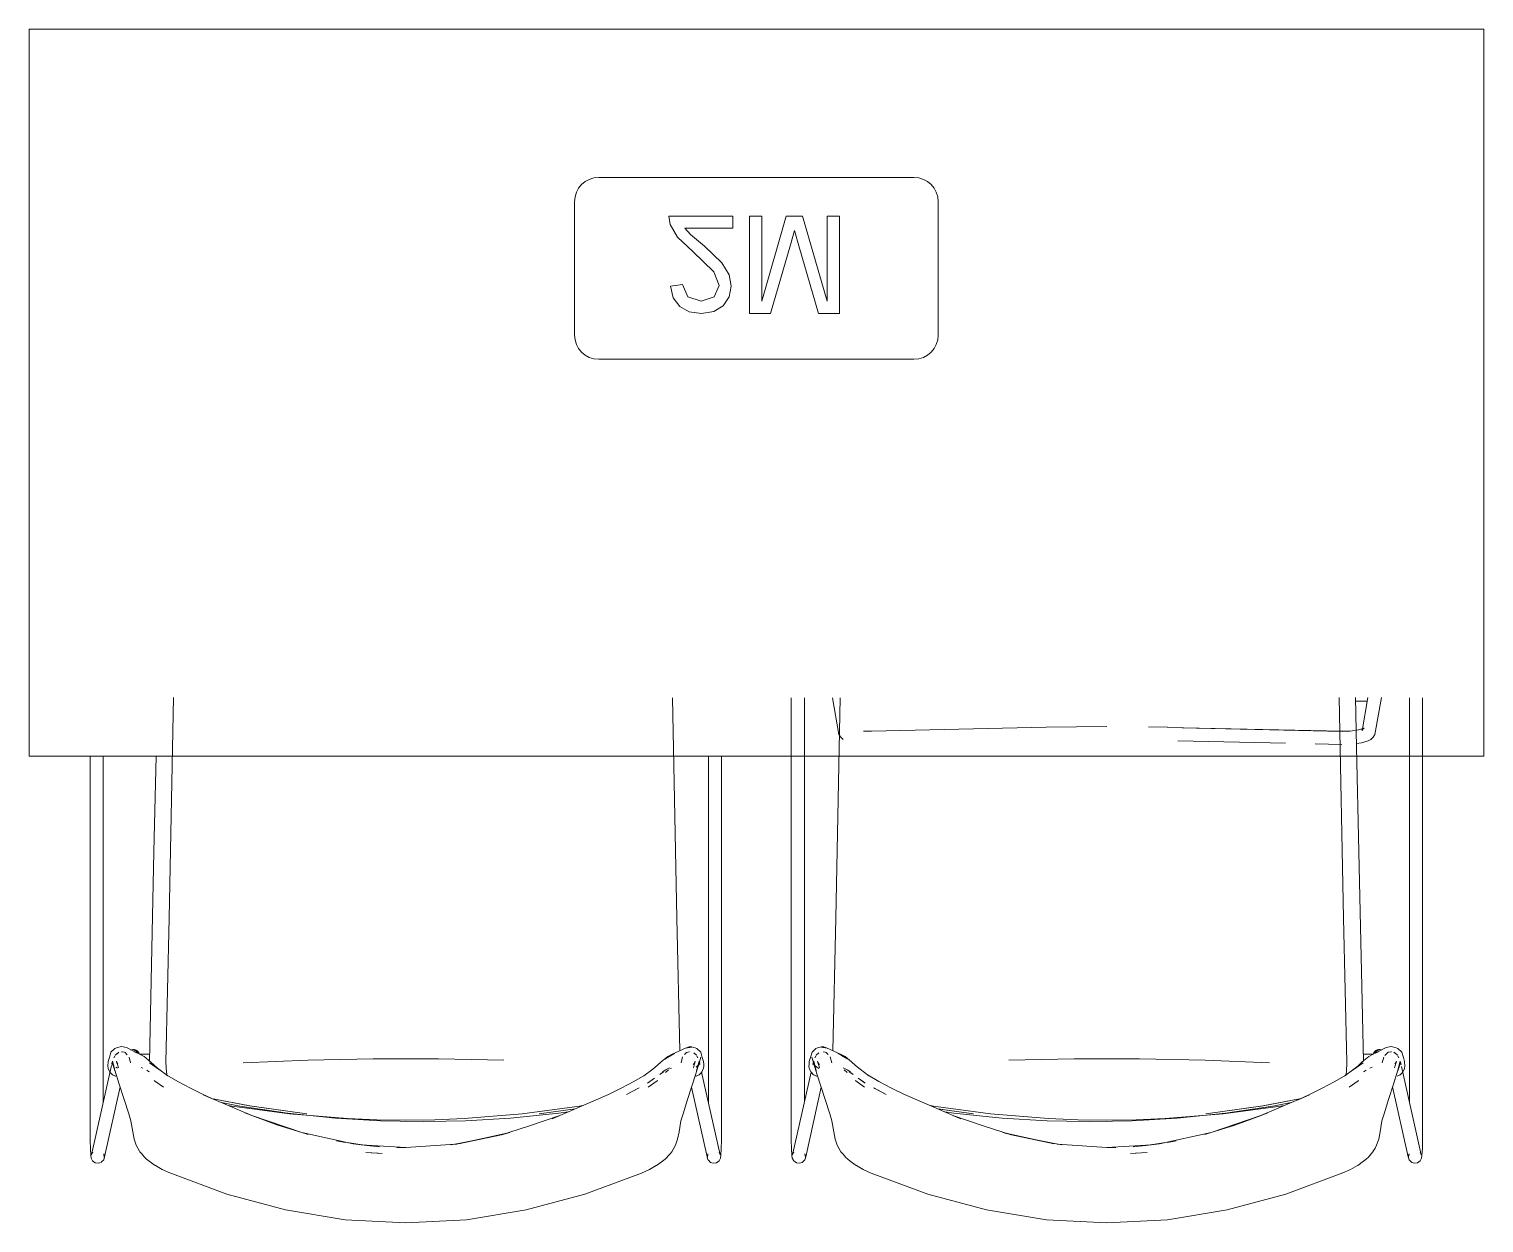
# Model space of a CAD drawing. Header units: millimetres. Extents: x 155927 to 326028, y -36033 to 97293.
# Drawn here: x 213202 to 214402, y 18546 to 19531 of the extents above; entities that cross this region are included whole.
import ezdxf

# ---------------------------------------------------------------- set-up
doc = ezdxf.new("R2010")
doc.units = ezdxf.units.MM
doc.header["$MEASUREMENT"] = 0
doc.layers.add('G-IMPT', color=8, linetype='CONTINUOUS', lineweight=9)
doc.layers.add('I-FURN', color=8, linetype='CONTINUOUS', lineweight=9)

msp = doc.modelspace()

# ---------------------------------------------------------------- linework, layer by layer
at = {"layer": 'G-IMPT'}
for p, q in [((213321.5, 18979.6), (213317.8, 18797.6)), ((213736.7, 18797.6), (213733.1, 18979.4)), ((213831, 18979.4), (213831, 18620.7)), ((213841.9, 18646.4), (213841.9, 18979.4)), ((213865, 18979.4), (213870.3, 18949.1)), ((213867.7, 18797.6), (213871.4, 18979.4)), ((214282.9, 18979.6), (214286.6, 18797.6)), ((214306.2, 18976.7), (214296.1, 18976.7)), ((214296.4, 18979.6), (214297.3, 18938.8)), ((214302, 18952.3), (214306.7, 18979.6)), ((214312.4, 18949.1), (214317.8, 18979.6)), ((214340.9, 18979.3), (214340.9, 18645.8)), ((214351.8, 18979.3), (214351.8, 18620.7)), ((213897.1, 18951.8), (213890.7, 18952)), ((213897.1, 18951.8), (214041.4, 18955.1)), ((214041.4, 18955.1), (214066.3, 18955.5)), ((214066.3, 18955.5), (214091.4, 18955.7)), ((214141.4, 18955.1), (214125.6, 18955.4)), ((214285.7, 18951.8), (214141.5, 18955)), ((214285.4, 18951.7), (214141.5, 18955)), ((214285.7, 18951.8), (214292.1, 18952)), ((214292.1, 18952), (214299, 18952.9)), ((214299, 18952.9), (214303.6, 18954.4)), ((214303.6, 18954.4), (214301.6, 18953)), ((214302.9, 18954.3), (214301.6, 18953)), ((214302, 18952.3), (214302.9, 18954.3)), ((213871.8, 18947), (213870.3, 18949.1)), ((213873.8, 18945), (213871.8, 18947)), ((214238.8, 18942), (214149.9, 18944)), ((214285.3, 18940.9), (214263.1, 18941.5)), ((214297.2, 18941.7), (214301.3, 18942.2)), ((214297.3, 18938.8), (214299.1, 18852.2)), ((214301.3, 18942.2), (214306.9, 18944)), ((214306.9, 18944), (214309, 18945)), ((214310.9, 18947), (214309, 18945)), ((214312.4, 18949.1), (214310.9, 18947)), ((213252.6, 18931.2), (213252.6, 18620.7)), ((213263.5, 18931.2), (213263.5, 18645.8)), ((213307, 18931.2), (213305.3, 18852.2)), ((213762.6, 18645.8), (213762.6, 18931.2)), ((213773.5, 18931.2), (213773.5, 18620.7)), ((213301.5, 18679.3), (213305.3, 18852.2)), ((214303, 18679.3), (214299.1, 18852.2)), ((213315.1, 18678.8), (213317.8, 18797.6)), ((213739.2, 18688.2), (213736.7, 18797.6)), ((213865.2, 18688.2), (213867.7, 18797.6)), ((214289.3, 18678.8), (214286.6, 18797.6)), ((213269.8, 18686.9), (213268.5, 18682.7)), ((213269.8, 18686.9), (213273.1, 18690)), ((213273.1, 18690), (213274.4, 18690.5)), ((213275.9, 18686.7), (213273.2, 18684.5)), ((213274.4, 18690.5), (213278.6, 18691.7)), ((213274.8, 18685.7), (213276.4, 18686.9)), ((213274.8, 18685.7), (213275.4, 18686.1)), ((213276.4, 18686.9), (213275.4, 18686.1)), ((213278.4, 18687.4), (213279, 18687.3)), ((213282.7, 18690.8), (213278.6, 18691.7)), ((213280.9, 18686.9), (213279, 18687.3)), ((213281.5, 18686.6), (213280.9, 18686.9)), ((213281.5, 18686.6), (213283.3, 18684.9)), ((213282.7, 18690.8), (213291.1, 18686.4)), ((213294, 18685.2), (213289.1, 18687.4)), ((213289.1, 18687.4), (213291.1, 18686.4)), ((213301.7, 18685.7), (213293.6, 18685.4)), ((213726.7, 18681.2), (213735, 18686)), ((213730.3, 18683.5), (213735, 18686)), ((213732.1, 18685.2), (213738.2, 18687.7)), ((213744.2, 18690.7), (213738.2, 18687.7)), ((213744.6, 18686.6), (213743, 18685.1)), ((213747.5, 18691.7), (213743.8, 18690.4)), ((213748.9, 18691.2), (213743.8, 18690.4)), ((213748.9, 18691.2), (213744.2, 18690.7)), ((213744.6, 18686.6), (213745.6, 18687.1)), ((213747.1, 18687.3), (213745.6, 18687.1)), ((213747.5, 18691.7), (213751.7, 18690.5)), ((213750.7, 18686.5), (213752.9, 18684.5)), ((213751.7, 18690.5), (213753, 18690)), ((213753, 18690), (213756.3, 18686.9)), ((213757.6, 18682.7), (213756.3, 18686.9)), ((213846.8, 18682.7), (213848.2, 18686.9)), ((213851.4, 18690), (213848.2, 18686.9)), ((213852.7, 18690.5), (213851.4, 18690)), ((213853.8, 18686.5), (213851.5, 18684.5)), ((213857, 18691.7), (213852.7, 18690.5)), ((213855.6, 18691.2), (213860.6, 18690.4)), ((213855.6, 18691.2), (213860.2, 18690.7)), ((213857, 18691.7), (213860.6, 18690.4)), ((213857.3, 18687.3), (213858.9, 18687.1)), ((213859.8, 18686.6), (213858.9, 18687.1)), ((213859.8, 18686.6), (213861.5, 18685.1)), ((213860.2, 18690.7), (213866.2, 18687.7)), ((213872.3, 18685.2), (213866.2, 18687.7)), ((213874.1, 18683.5), (213869.5, 18686)), ((213872.1, 18684.5), (213869.5, 18686)), ((214302.8, 18685.7), (214310.9, 18685.4)), ((214310.5, 18685.2), (214315.3, 18687.4)), ((214321.8, 18690.8), (214313.3, 18686.4)), ((214315.3, 18687.4), (214313.3, 18686.4)), ((214323, 18686.6), (214321.1, 18684.9)), ((214321.8, 18690.8), (214325.8, 18691.7)), ((214323, 18686.6), (214323.5, 18686.9)), ((214323.5, 18686.9), (214325.5, 18687.3)), ((214326.1, 18687.4), (214325.5, 18687.3)), ((214330, 18690.5), (214325.8, 18691.7)), ((214329.6, 18685.7), (214328, 18686.9)), ((214328, 18686.9), (214329.1, 18686.1)), ((214328.6, 18686.7), (214331.2, 18684.5)), ((214329.6, 18685.7), (214329.1, 18686.1)), ((214331.4, 18690), (214330, 18690.5)), ((214334.6, 18686.9), (214331.4, 18690)), ((214334.6, 18686.9), (214336, 18682.7)), ((213270.3, 18675.9), (213253.7, 18602.3)), ((213267.5, 18679.4), (213267.2, 18675.4)), ((213267.5, 18673.7), (213267.2, 18675.4)), ((213267.5, 18679.4), (213268.5, 18682.7)), ((213267.5, 18673.7), (213267.6, 18673.4)), ((213270.9, 18678.7), (213270.5, 18676.7)), ((213272, 18675.1), (213270.5, 18678.3)), ((213271.8, 18676.2), (213270.5, 18678.3)), ((213272.9, 18672.2), (213271.1, 18679.7)), ((213271.1, 18679.7), (213273.1, 18671.6)), ((213272, 18675.1), (213271.3, 18677.4)), ((213271.3, 18677.4), (213273.1, 18671.6)), ((213271.8, 18676.2), (213272.2, 18675.9)), ((213272.1, 18682.2), (213272.9, 18683.9)), ((213272.5, 18682.7), (213272.9, 18683.9)), ((213275.1, 18673.8), (213273.7, 18674.6)), ((213274.3, 18679.7), (213275.2, 18677.6)), ((213274.3, 18679.7), (213275.9, 18674.1)), ((213275.6, 18677.3), (213274.5, 18678.4)), ((213274.5, 18678.4), (213275.2, 18677.6)), ((213275.6, 18677.3), (213274.8, 18677.9)), ((213284.7, 18683), (213286, 18678.2)), ((213294, 18685.2), (213297.1, 18683.3)), ((213294.3, 18685), (213300.6, 18685.3)), ((213294.3, 18685), (213301.6, 18685.3)), ((213296.1, 18673.8), (213294.7, 18674.4)), ((213297.1, 18683.3), (213302.5, 18679)), ((213301.7, 18678.1), (213309.4, 18673)), ((213301.7, 18678.1), (213309.9, 18672.5)), ((213305.7, 18676), (213302.5, 18679)), ((213305.7, 18676), (213309.9, 18672.5)), ((213315.6, 18670.4), (213315.1, 18678.8)), ((213378.9, 18678.3), (213432.1, 18680.4)), ((213486, 18681.4), (213432.1, 18680.4)), ((213486, 18681.4), (213540.1, 18681.4)), ((213594, 18680.4), (213540.1, 18681.4)), ((213716.7, 18673), (213720.4, 18676)), ((213723.6, 18679), (213720.4, 18676)), ((213729.1, 18683.3), (213723.6, 18679)), ((213730.3, 18683.5), (213726.7, 18681.2)), ((213730.6, 18674), (213726.8, 18672.1)), ((213727.4, 18672.4), (213730.6, 18674)), ((213732.1, 18685.2), (213729.1, 18683.3)), ((213730.9, 18673.2), (213732.1, 18673.9)), ((213741.4, 18683.1), (213740.1, 18678.2)), ((213751.6, 18678.4), (213750.1, 18676.9)), ((213750.1, 18676.9), (213751.2, 18677.8)), ((213751.8, 18679.6), (213750.3, 18674.1)), ((213751.8, 18679.6), (213750.6, 18677.2)), ((213751.6, 18678.4), (213750.6, 18677.2)), ((213754.8, 18677.4), (213752.3, 18669.1)), ((213754.3, 18676.2), (213752.5, 18674.6)), ((213755, 18679.7), (213752.9, 18671.6)), ((213753.7, 18682.7), (213753.2, 18683.9)), ((213753.2, 18683.9), (213754, 18682.3)), ((213755, 18679.7), (213753.3, 18672.8)), ((213756.4, 18683), (213754.1, 18675.1)), ((213755.6, 18678.3), (213754.1, 18675.1)), ((213755.6, 18678.3), (213754.3, 18676.2)), ((213756.4, 18683), (213754.8, 18677.4)), ((213755.6, 18676.7), (213755.2, 18678.6)), ((213758.6, 18673.7), (213756.9, 18670.3)), ((213758.6, 18673.7), (213757.1, 18670.5)), ((213757.6, 18682.7), (213758.6, 18679.4)), ((213758.6, 18673.7), (213758.5, 18673.4)), ((213758.6, 18679.4), (213758.8, 18676.7)), ((213758.6, 18673.7), (213758.9, 18675.4)), ((213758.8, 18676.7), (213758.9, 18675.4)), ((213845.7, 18676.7), (213845.6, 18675.4)), ((213845.9, 18673.7), (213845.6, 18675.4)), ((213845.8, 18679.4), (213845.7, 18676.7)), ((213846.8, 18682.7), (213845.8, 18679.4)), ((213845.9, 18673.7), (213847.5, 18670.3)), ((213845.9, 18673.7), (213845.9, 18673.4)), ((213845.9, 18673.7), (213847.4, 18670.5)), ((213848, 18683), (213849.6, 18677.4)), ((213848, 18683), (213850.4, 18675.1)), ((213848.8, 18676.7), (213849.3, 18678.6)), ((213848.8, 18678.3), (213850.2, 18676.2)), ((213848.8, 18678.3), (213850.4, 18675.1)), ((213849.5, 18679.7), (213851.5, 18671.6)), ((213849.5, 18679.7), (213851.2, 18672.8)), ((213849.6, 18677.4), (213852.2, 18669.1)), ((213850.2, 18676.2), (213852, 18674.6)), ((213851.2, 18683.9), (213850.5, 18682.3)), ((213850.8, 18682.7), (213851.2, 18683.9)), ((213853.8, 18673.6), (213852, 18674.6)), ((213852.6, 18679.6), (213853.8, 18677.2)), ((213852.6, 18679.6), (213854.2, 18674.1)), ((213852.9, 18678.4), (213853.8, 18677.2)), ((213852.9, 18678.4), (213854.3, 18676.9)), ((213854.3, 18676.9), (213853.2, 18677.8)), ((213863, 18683.1), (213864.4, 18678.2)), ((213872.3, 18685.2), (213875.4, 18683.3)), ((213877.8, 18681.2), (213872.4, 18684.3)), ((213877, 18672.4), (213873.8, 18674)), ((213873.8, 18674), (213877.6, 18672.1)), ((213874.1, 18683.5), (213877.8, 18681.2)), ((213875.4, 18683.3), (213880.8, 18679)), ((213880.8, 18679), (213884, 18676)), ((213887.8, 18673), (213884, 18676)), ((214010.4, 18680.4), (214064.4, 18681.4)), ((214118.4, 18681.4), (214064.4, 18681.4)), ((214118.4, 18681.4), (214172.3, 18680.4)), ((214225.5, 18678.3), (214172.3, 18680.4)), ((214288.9, 18670.4), (214289.3, 18678.8)), ((214302.8, 18678.1), (214294.5, 18672.5)), ((214298.8, 18676), (214294.5, 18672.5)), ((214302.8, 18678.1), (214295, 18673)), ((214298.8, 18676), (214302, 18679)), ((214307.4, 18683.3), (214302, 18679)), ((214310.1, 18685), (214302.8, 18685.3)), ((214310.1, 18685), (214303.9, 18685.3)), ((214310.5, 18685.2), (214307.4, 18683.3)), ((214308.3, 18673.8), (214310.3, 18674.6)), ((214319.7, 18683), (214318.4, 18678.2)), ((214320.7, 18684.3), (214321.1, 18684.9)), ((214330.2, 18679.7), (214328.6, 18674.1)), ((214328.9, 18677.3), (214329.9, 18678.4)), ((214328.9, 18677.3), (214329.6, 18677.9)), ((214330.2, 18679.7), (214329.2, 18677.6)), ((214329.9, 18678.4), (214329.2, 18677.6)), ((214333.3, 18679.7), (214331.3, 18671.6)), ((214333.2, 18677.4), (214331.3, 18671.6)), ((214332, 18682.7), (214331.5, 18683.9)), ((214332.3, 18682.2), (214331.5, 18683.9)), ((214331.5, 18672.2), (214333.3, 18679.7)), ((214332.4, 18675.1), (214333.9, 18678.3)), ((214332.4, 18675.1), (214333.2, 18677.4)), ((214332.6, 18676.2), (214333.9, 18678.3)), ((214333.5, 18678.7), (214334, 18676.7)), ((214334.3, 18675.3), (214350.7, 18602.3)), ((214337, 18679.4), (214336, 18682.7)), ((214336.9, 18673.7), (214336.8, 18673.4)), ((214336.9, 18673.7), (214337.2, 18675.4)), ((214337, 18679.4), (214337.2, 18675.4)), ((213267.6, 18673.4), (213269, 18670.5)), ((213269.2, 18670.3), (213269, 18670.5)), ((213269.2, 18670.3), (213271.1, 18668.4)), ((213273.6, 18667.2), (213271.1, 18668.4)), ((213271.3, 18668.3), (213271.1, 18668.4)), ((213273.7, 18667.2), (213271.1, 18668.4)), ((213271.3, 18668.3), (213273.7, 18667.2)), ((213272.9, 18672.2), (213276.7, 18660.5)), ((213273.6, 18667.2), (213273.7, 18667.2)), ((213299.3, 18672.1), (213300.9, 18671)), ((213301.5, 18670.7), (213300.9, 18671)), ((213305.4, 18663.7), (213305.8, 18663.3)), ((213305.8, 18663.3), (213313.2, 18658)), ((213309.4, 18673), (213316.8, 18667.6)), ((213316.3, 18667.5), (213315.6, 18670.4)), ((213325, 18662.7), (213316, 18668.1)), ((213316.8, 18667.6), (213316, 18668.1)), ((213335.4, 18657.2), (213325, 18662.7)), ((213690.7, 18657.2), (213701.1, 18662.7)), ((213710.1, 18668.1), (213701.1, 18662.7)), ((213716.7, 18673), (213709.3, 18667.6)), ((213710.1, 18668.1), (213709.3, 18667.6)), ((213718.3, 18665.5), (213712.3, 18661.5)), ((213712.3, 18661.5), (213714.3, 18662.8)), ((213713, 18658), (213720.3, 18663.3)), ((213718.3, 18665.5), (213714.3, 18662.8)), ((213720.8, 18663.7), (213720.3, 18663.3)), ((213725.6, 18670.8), (213722.5, 18668.7)), ((213723.1, 18669.1), (213722.5, 18668.7)), ((213723.1, 18669.1), (213725.6, 18670.8)), ((213727.4, 18672.4), (213724.7, 18670.7)), ((213725.2, 18671), (213724.7, 18670.7)), ((213727.4, 18672.4), (213725.2, 18671)), ((213727.4, 18672.4), (213726.8, 18672.1)), ((213729.7, 18672.3), (213727.3, 18670.2)), ((213745.5, 18648), (213752.3, 18669.1)), ((213752.6, 18667.2), (213752.4, 18667.2)), ((213752.6, 18667.2), (213754.8, 18668.3)), ((213752.9, 18671.6), (213753.3, 18672.8)), ((213754.8, 18668.3), (213755, 18668.4)), ((213757.1, 18670.5), (213755, 18668.4)), ((213755.3, 18668.7), (213757.1, 18670.5)), ((213755.3, 18668.7), (213756.9, 18670.3)), ((213756.9, 18670.3), (213758.5, 18673.4)), ((213756.9, 18670.3), (213757.1, 18670.5)), ((213772.4, 18602.3), (213757, 18670.5)), ((213832.1, 18602.3), (213847.4, 18670.5)), ((213847.5, 18670.3), (213845.9, 18673.4)), ((213849.2, 18668.7), (213847.4, 18670.5)), ((213847.5, 18670.3), (213847.4, 18670.5)), ((213847.4, 18670.5), (213849.4, 18668.4)), ((213849.2, 18668.7), (213847.5, 18670.3)), ((213849.6, 18668.3), (213849.4, 18668.4)), ((213851.9, 18667.2), (213849.6, 18668.3)), ((213851.5, 18671.6), (213851.2, 18672.8)), ((213851.9, 18667.2), (213852, 18667.2)), ((213858.9, 18648), (213852.2, 18669.1)), ((213874.7, 18672.3), (213877.1, 18670.2)), ((213877, 18672.4), (213877.6, 18672.1)), ((213877, 18672.4), (213879.2, 18671)), ((213877, 18672.4), (213879.8, 18670.7)), ((213881.4, 18669.1), (213878.9, 18670.8)), ((213878.9, 18670.8), (213882, 18668.7)), ((213879.2, 18671), (213879.8, 18670.7)), ((213881.4, 18669.1), (213882, 18668.7)), ((213883.7, 18663.7), (213884.2, 18663.3)), ((213891.5, 18658), (213884.2, 18663.3)), ((213886.2, 18665.5), (213892.1, 18661.5)), ((213886.2, 18665.5), (213890.2, 18662.8)), ((213887.8, 18673), (213895.1, 18667.6)), ((213892.1, 18661.5), (213890.2, 18662.8)), ((213894.4, 18668.1), (213895.1, 18667.6)), ((213894.4, 18668.1), (213903.3, 18662.7)), ((213913.8, 18657.2), (213903.3, 18662.7)), ((214269, 18657.2), (214279.5, 18662.7)), ((214279.5, 18662.7), (214288.4, 18668.1)), ((214295, 18673), (214287.7, 18667.6)), ((214287.7, 18667.6), (214288.4, 18668.1)), ((214288.2, 18667.5), (214288.9, 18670.4)), ((214298.6, 18663.3), (214291.3, 18658)), ((214299.1, 18663.7), (214298.6, 18663.3)), ((214303, 18670.7), (214303.6, 18671)), ((214305.2, 18672.1), (214303.6, 18671)), ((214331.5, 18672.2), (214327.7, 18660.5)), ((214330.8, 18667.2), (214333.3, 18668.4)), ((214333.1, 18668.3), (214330.8, 18667.2)), ((214330.9, 18667.2), (214330.8, 18667.2)), ((214330.9, 18667.2), (214333.3, 18668.4)), ((214333.1, 18668.3), (214333.3, 18668.4)), ((214335.2, 18670.3), (214333.3, 18668.4)), ((214335.2, 18670.3), (214335.4, 18670.5)), ((214336.8, 18673.4), (214335.4, 18670.5)), ((213264.6, 18600.7), (213277.4, 18658.3)), ((213276.7, 18660.5), (213280.6, 18648)), ((213335.4, 18657.2), (213346, 18652)), ((213355.4, 18647.8), (213346, 18652)), ((213355.4, 18647.8), (213346, 18651.9)), ((213386, 18634.7), (213346, 18651.9)), ((213680.1, 18652), (213633.7, 18632.1)), ((213680.1, 18652), (213690.7, 18657.2)), ((213705.5, 18657.5), (213695.1, 18652)), ((213695.1, 18652), (213704.5, 18657)), ((213705.5, 18657.5), (213704.5, 18657)), ((213748.7, 18658.1), (213761.5, 18600.7)), ((213855.8, 18658.1), (213842.9, 18600.7)), ((213899, 18657.5), (213909.4, 18652)), ((213899, 18657.5), (213899.9, 18657)), ((213909.4, 18652), (213899.9, 18657)), ((213924.4, 18652), (213913.8, 18657.2)), ((213924.4, 18652), (213970.8, 18632.1)), ((214218.4, 18634.7), (214258.4, 18651.9)), ((214249.1, 18647.8), (214258.4, 18652)), ((214249.1, 18647.8), (214258.4, 18651.9)), ((214269, 18657.2), (214258.4, 18652)), ((214327.7, 18660.5), (214323.8, 18648)), ((214339.9, 18600.7), (214327, 18658.3)), ((213280.6, 18648), (213284.5, 18636)), ((213384.4, 18642.6), (213354.1, 18648.4)), ((213354.1, 18648.4), (213384.2, 18642.7)), ((213376.2, 18642.5), (213361, 18645.4)), ((213369.8, 18642.4), (213366.6, 18643)), ((213417.1, 18636), (213369.8, 18642.4)), ((213376.2, 18642.5), (213415.3, 18636.6)), ((213431.5, 18636.2), (213384.2, 18642.7)), ((213384.4, 18642.6), (213431.5, 18636.2)), ((213609, 18636), (213656.3, 18642.4)), ((213652.7, 18640.3), (213623.1, 18636.2)), ((213652.7, 18640.3), (213623.1, 18636.2)), ((213646.9, 18637.8), (213639.2, 18636.6)), ((213656.3, 18642.4), (213658.9, 18642.9)), ((213741.7, 18636), (213745.5, 18648)), ((213862.8, 18636), (213858.9, 18648)), ((213948.2, 18642.4), (213945.5, 18642.9)), ((213995.4, 18636), (213948.2, 18642.4)), ((213951.7, 18640.3), (213981.4, 18636.2)), ((213951.8, 18640.3), (213981.4, 18636.2)), ((213957.6, 18637.8), (213965.2, 18636.6)), ((214172.9, 18636.2), (214220.2, 18642.7)), ((214220.1, 18642.6), (214172.9, 18636.2)), ((214187.3, 18636), (214234.6, 18642.4)), ((214228.3, 18642.5), (214189.1, 18636.6)), ((214220.1, 18642.6), (214250.3, 18648.4)), ((214250.3, 18648.4), (214220.2, 18642.7)), ((214228.3, 18642.5), (214243.4, 18645.4)), ((214234.6, 18642.4), (214237.8, 18643)), ((214323.8, 18648), (214320, 18636)), ((213286.1, 18630.4), (213284.5, 18636)), ((213287.8, 18621.2), (213286.1, 18630.4)), ((213380.2, 18636.9), (213386, 18634.7)), ((213380.2, 18636.9), (213386, 18634.7)), ((213386, 18634.7), (213427.2, 18620.6)), ((213386, 18634.7), (213407.5, 18626.7)), ((213386, 18634.7), (213407.5, 18626.7)), ((213427.2, 18620.6), (213407.5, 18626.7)), ((213407.5, 18626.7), (213427.2, 18620.7)), ((213415.3, 18636.6), (213455.1, 18632.5)), ((213464.9, 18632.2), (213417.1, 18636)), ((213455.1, 18632.5), (213492.1, 18630.4)), ((213464.9, 18632.2), (213489, 18631.2)), ((213489, 18631.2), (213513.1, 18630.9)), ((213492.1, 18630.4), (213508.4, 18630.1)), ((213508.4, 18630.1), (213527.3, 18629.7)), ((213513.1, 18630.9), (213537.1, 18631.3)), ((213546.1, 18630.1), (213527.3, 18629.7)), ((213561.2, 18632.2), (213537.1, 18631.3)), ((213546.1, 18630.1), (213562.4, 18630.4)), ((213609, 18636), (213561.2, 18632.2)), ((213599.5, 18632.5), (213562.4, 18630.4)), ((213615.1, 18626.1), (213598.9, 18620.9)), ((213599.5, 18632.5), (213639.2, 18636.6)), ((213615.1, 18626.1), (213640.1, 18634.7)), ((213640.1, 18634.7), (213633.7, 18632.1)), ((213740, 18630.4), (213738.4, 18621.2)), ((213740, 18630.4), (213741.7, 18636)), ((213864.5, 18630.4), (213862.8, 18636)), ((213864.5, 18630.4), (213866.1, 18621.2)), ((213989.4, 18626.1), (213964.3, 18634.7)), ((213964.3, 18634.7), (213970.8, 18632.1)), ((214005, 18632.5), (213965.2, 18636.6)), ((213989.4, 18626.1), (214005.6, 18620.9)), ((213995.4, 18636), (214043.3, 18632.2)), ((214005, 18632.5), (214042, 18630.4)), ((214058.3, 18630.1), (214042, 18630.4)), ((214043.3, 18632.2), (214067.3, 18631.3)), ((214058.3, 18630.1), (214077.2, 18629.7)), ((214091.4, 18630.9), (214067.3, 18631.3)), ((214096, 18630.1), (214077.2, 18629.7)), ((214115.5, 18631.2), (214091.4, 18630.9)), ((214112.3, 18630.4), (214096, 18630.1)), ((214149.4, 18632.5), (214112.3, 18630.4)), ((214139.5, 18632.2), (214115.5, 18631.2)), ((214139.5, 18632.2), (214187.3, 18636)), ((214189.1, 18636.6), (214149.4, 18632.5)), ((214218.4, 18634.7), (214177.3, 18620.6)), ((214177.3, 18620.6), (214197, 18626.7)), ((214197, 18626.7), (214177.3, 18620.7)), ((214218.4, 18634.7), (214197, 18626.7)), ((214218.5, 18634.7), (214197, 18626.7)), ((214224.2, 18636.9), (214218.4, 18634.7)), ((214224.2, 18636.9), (214218.5, 18634.7)), ((214316.7, 18621.2), (214318.3, 18630.4)), ((214318.3, 18630.4), (214320, 18636)), ((213252.7, 18614.5), (213252.6, 18620.7)), ((213252.7, 18614.5), (213252.9, 18607.3)), ((213287.8, 18621.2), (213288.9, 18615.1)), ((213290.7, 18610.2), (213288.9, 18615.1)), ((213432.4, 18619.2), (213427.2, 18620.7)), ((213469.7, 18611.3), (213427.2, 18620.6)), ((213427.2, 18620.6), (213432.4, 18619.2)), ((213455.9, 18613.8), (213463, 18612.5)), ((213455.9, 18613.8), (213470, 18611.7)), ((213598.9, 18620.6), (213556.4, 18611.3)), ((213556.4, 18611.7), (213591.9, 18618.7)), ((213591.9, 18618.7), (213556.4, 18611.3)), ((213591.9, 18618.7), (213598.9, 18620.9)), ((213598.9, 18620.6), (213591.9, 18618.7)), ((213737.2, 18615.1), (213735.4, 18610.2)), ((213738.4, 18621.2), (213737.2, 18615.1)), ((213773.3, 18607.3), (213773.4, 18614.5)), ((213773.5, 18620.7), (213773.4, 18614.5)), ((213831, 18620.7), (213831, 18614.5)), ((213831.2, 18607.3), (213831, 18614.5)), ((213866.1, 18621.2), (213867.2, 18615.1)), ((213867.2, 18615.1), (213869, 18610.2)), ((214005.5, 18620.6), (214012.6, 18618.7)), ((214005.5, 18620.6), (214048, 18611.3)), ((214012.6, 18618.7), (214005.6, 18620.9)), ((214048.1, 18611.7), (214012.6, 18618.7)), ((214012.6, 18618.7), (214048, 18611.3)), ((214148.6, 18613.8), (214134.5, 18611.7)), ((214134.8, 18611.3), (214177.3, 18620.6)), ((214148.6, 18613.8), (214141.4, 18612.5)), ((214172.1, 18619.2), (214177.3, 18620.7)), ((214177.3, 18620.6), (214172.1, 18619.2)), ((214313.8, 18610.2), (214315.6, 18615.1)), ((214316.7, 18621.2), (214315.6, 18615.1)), ((214351.8, 18614.5), (214351.6, 18607.3)), ((214351.8, 18614.5), (214351.8, 18620.7)), ((213252.9, 18607.3), (213253.1, 18602)), ((213253.1, 18602), (213253.5, 18599.6)), ((213253.7, 18602.3), (213254.8, 18604.5)), ((213254.6, 18604.2), (213254.8, 18604.5)), ((213263.9, 18603.1), (213264.3, 18600.5)), ((213264, 18602.8), (213264.3, 18600.5)), ((213290.7, 18610.2), (213291.9, 18607.9)), ((213293.4, 18605.4), (213291.9, 18607.9)), ((213293.6, 18604.9), (213293.4, 18605.4)), ((213293.6, 18604.9), (213295.2, 18603)), ((213295.2, 18603), (213297.4, 18600.5)), ((213469.7, 18611.3), (213491.3, 18608.9)), ((213469.7, 18611.3), (213481, 18610)), ((213470, 18611.7), (213481, 18610)), ((213513.1, 18608.3), (213476.1, 18610.6)), ((213476.1, 18610.6), (213481, 18610)), ((213490.2, 18603.6), (213480, 18604.1)), ((213480, 18604.1), (213493.6, 18603.4)), ((213491.3, 18608.9), (213481, 18610)), ((213513.1, 18608.3), (213505.6, 18608.4)), ((213513.1, 18608.3), (213505.6, 18608.4)), ((213550, 18610.8), (213513.1, 18608.3)), ((213550, 18610.6), (213556.4, 18611.7)), ((213550, 18610.8), (213555.4, 18611.2)), ((213550, 18610.6), (213553.5, 18611)), ((213731, 18603), (213729.2, 18601.1)), ((213732.5, 18604.9), (213731, 18603)), ((213732.5, 18604.9), (213735.4, 18610.2)), ((213734.9, 18609.2), (213732.5, 18604.9)), ((213732.5, 18604.9), (213732.7, 18605.4)), ((213732.7, 18605.4), (213734.2, 18607.9)), ((213734.2, 18607.9), (213735.4, 18610.2)), ((213734.9, 18609.2), (213735.4, 18610.2)), ((213762.2, 18603.1), (213761.8, 18600.5)), ((213762.1, 18602.8), (213761.8, 18600.5)), ((213772.4, 18602.3), (213771.4, 18604.4)), ((213771.4, 18604.4), (213771.6, 18604.2)), ((213772.6, 18599.6), (213773, 18602)), ((213773, 18602), (213773.3, 18607.3)), ((213831.5, 18602), (213831.2, 18607.3)), ((213831.8, 18599.6), (213831.5, 18602)), ((213832.1, 18602.3), (213833.1, 18604.4)), ((213833.1, 18604.4), (213832.9, 18604.2)), ((213842.2, 18603.1), (213842.7, 18600.5)), ((213842.3, 18602.8), (213842.7, 18600.5)), ((213869.5, 18609.2), (213869, 18610.2)), ((213872, 18604.9), (213869, 18610.2)), ((213870.2, 18607.9), (213869, 18610.2)), ((213869.5, 18609.2), (213872, 18604.9)), ((213871.7, 18605.4), (213870.2, 18607.9)), ((213872, 18604.9), (213871.7, 18605.4)), ((213872, 18604.9), (213873.5, 18603)), ((213873.5, 18603), (213875.2, 18601.1)), ((214054.4, 18610.6), (214048.1, 18611.7)), ((214054.4, 18610.8), (214050.3, 18611.1)), ((214054.4, 18610.6), (214050.9, 18611)), ((214054.4, 18610.8), (214091.4, 18608.3)), ((214091.4, 18608.3), (214128.3, 18610.6)), ((214091.4, 18608.3), (214098.8, 18608.4)), ((214091.4, 18608.3), (214098.8, 18608.4)), ((214124.5, 18604.1), (214110.9, 18603.4)), ((214134.8, 18611.3), (214113.1, 18608.9)), ((214113.1, 18608.9), (214123.4, 18610)), ((214115, 18603.6), (214124.5, 18604.1)), ((214134.5, 18611.7), (214123.4, 18610)), ((214134.8, 18611.3), (214123.4, 18610)), ((214128.3, 18610.6), (214123.4, 18610)), ((214309.3, 18603), (214307.1, 18600.5)), ((214310.8, 18604.9), (214309.3, 18603)), ((214310.8, 18604.9), (214311.1, 18605.4)), ((214311.1, 18605.4), (214312.6, 18607.9)), ((214313.8, 18610.2), (214312.6, 18607.9)), ((214340.6, 18603.1), (214340.1, 18600.5)), ((214340.5, 18602.8), (214340.1, 18600.5)), ((214350.7, 18602.3), (214349.7, 18604.5)), ((214349.9, 18604.2), (214349.7, 18604.5)), ((214351.3, 18602), (214351, 18599.6)), ((214351.6, 18607.3), (214351.3, 18602)), ((213253.5, 18599.6), (213254.7, 18597.3)), ((213254.7, 18597.3), (213256.8, 18595.8)), ((213259.5, 18595.4), (213256.8, 18595.8)), ((213259.5, 18595.4), (213261.6, 18596.1)), ((213261.9, 18596.5), (213261.6, 18596.1)), ((213261.9, 18596.5), (213263.8, 18598.2)), ((213263.8, 18598.2), (213263.5, 18597.9)), ((213264.6, 18600.7), (213263.8, 18598.2)), ((213297.4, 18600.5), (213299.2, 18598.7)), ((213301.3, 18597), (213299.2, 18598.7)), ((213306.2, 18593.6), (213301.3, 18597)), ((213306.2, 18593.6), (213306.5, 18593.4)), ((213312.1, 18590.2), (213306.5, 18593.4)), ((213318.5, 18587.4), (213312.1, 18590.2)), ((213707.5, 18587.3), (213714, 18590.2)), ((213719.6, 18593.4), (213714, 18590.2)), ((213719.6, 18593.4), (213719.9, 18593.6)), ((213724.8, 18597), (213719.9, 18593.6)), ((213724.8, 18597), (213726.9, 18598.7)), ((213728.7, 18600.5), (213726.9, 18598.7)), ((213728.7, 18600.5), (213729.2, 18601.1)), ((213761.5, 18600.7), (213762.3, 18598.2)), ((213762.3, 18598.2), (213762.6, 18597.9)), ((213764.5, 18596.1), (213762.6, 18597.9)), ((213764.5, 18596.1), (213766.6, 18595.4)), ((213769.3, 18595.8), (213766.6, 18595.4)), ((213771.4, 18597.3), (213769.3, 18595.8)), ((213772.6, 18599.6), (213771.4, 18597.3)), ((213831.8, 18599.6), (213833, 18597.3)), ((213833, 18597.3), (213835.2, 18595.8)), ((213835.2, 18595.8), (213837.8, 18595.4)), ((213840, 18596.1), (213837.8, 18595.4)), ((213840, 18596.1), (213841.8, 18597.9)), ((213842.1, 18598.2), (213841.8, 18597.9)), ((213842.9, 18600.7), (213842.1, 18598.2)), ((213875.7, 18600.5), (213875.2, 18601.1)), ((213875.7, 18600.5), (213877.6, 18598.7)), ((213879.6, 18597), (213877.6, 18598.7)), ((213879.6, 18597), (213884.5, 18593.6)), ((213884.8, 18593.4), (213884.5, 18593.6)), ((213884.8, 18593.4), (213890.4, 18590.2)), ((213896.9, 18587.3), (213890.4, 18590.2)), ((214286, 18587.4), (214292.4, 18590.2)), ((214292.4, 18590.2), (214298, 18593.4)), ((214298.3, 18593.6), (214298, 18593.4)), ((214298.3, 18593.6), (214303.1, 18597)), ((214303.1, 18597), (214305.2, 18598.7)), ((214307.1, 18600.5), (214305.2, 18598.7)), ((214339.9, 18600.7), (214340.7, 18598.2)), ((214342.5, 18596.5), (214340.7, 18598.2)), ((214340.7, 18598.2), (214341, 18597.9)), ((214342.5, 18596.5), (214342.8, 18596.1)), ((214345, 18595.4), (214342.8, 18596.1)), ((214345, 18595.4), (214347.6, 18595.8)), ((214349.8, 18597.3), (214347.6, 18595.8)), ((214351, 18599.6), (214349.8, 18597.3)), ((213365.3, 18569.8), (213318.5, 18587.4)), ((213660.8, 18569.8), (213707.5, 18587.3)), ((213943.7, 18569.8), (213896.9, 18587.3)), ((214239.1, 18569.8), (214286, 18587.4)), ((213413.8, 18556.8), (213365.3, 18569.8)), ((213660.8, 18569.8), (213612.4, 18556.8)), ((213943.7, 18569.8), (213992.1, 18556.8)), ((214190.7, 18556.8), (214239.1, 18569.8)), ((213413.8, 18556.8), (213463.1, 18548.7)), ((213612.4, 18556.8), (213563, 18548.7)), ((213992.1, 18556.8), (214041.5, 18548.7)), ((214190.7, 18556.8), (214141.3, 18548.7)), ((213513.1, 18546.1), (213463.1, 18548.7)), ((213513.1, 18546.1), (213563, 18548.7)), ((214091.4, 18546.1), (214041.5, 18548.7)), ((214091.4, 18546.1), (214141.3, 18548.7))]:
    msp.add_line(p, q, dxfattribs=at)
at = {"layer": 'I-FURN'}
for p, q in [((214402.4, 19531.2), (213202.3, 19531.2)), ((213202.3, 19531.2), (213202.3, 18931.2)), ((214402.4, 18931.2), (214402.4, 19531.2)), ((213932.2, 19408.8), (213672.2, 19408.8)), ((213652.2, 19388.8), (213652.2, 19278.8)), ((213952.2, 19278.8), (213952.2, 19388.8)), ((213782.8, 19377), (213730, 19377)), ((213730, 19377), (213731.1, 19370)), ((213731.1, 19370), (213737.2, 19359.4)), ((213782.8, 19366.9), (213782.8, 19377)), ((213796.6, 19377), (213796.6, 19296.6)), ((213806.6, 19377), (213796.6, 19377)), ((213826.8, 19377), (213806.6, 19306.6)), ((213806.6, 19306.6), (213806.6, 19377)), ((213840.4, 19377), (213826.8, 19377)), ((213860.6, 19306.6), (213840.4, 19377)), ((213870.7, 19377), (213860.6, 19377)), ((213860.6, 19377), (213860.6, 19306.6)), ((213870.7, 19296.6), (213870.7, 19377)), ((213737.2, 19359.4), (213749.8, 19347.7)), ((213747.8, 19361.8), (213743.3, 19366.9)), ((213743.3, 19366.9), (213782.8, 19366.9)), ((213759.4, 19352.1), (213747.8, 19361.8)), ((213830.3, 19353.2), (213833.6, 19365.1)), ((213833.6, 19365.1), (213837.2, 19352.3)), ((213749.8, 19347.7), (213767.1, 19331)), ((213773.8, 19338.4), (213759.4, 19352.1)), ((213813.9, 19296.6), (213830.3, 19353.2)), ((213837.2, 19352.3), (213853.4, 19296.6)), ((213779.7, 19328.5), (213773.8, 19338.4)), ((213767.1, 19331), (213771.5, 19319.6)), ((213781.5, 19319), (213779.7, 19328.5)), ((213741.3, 19320.5), (213731.3, 19319.2)), ((213731.3, 19319.2), (213733.7, 19309.5)), ((213745.6, 19310.3), (213741.3, 19320.5)), ((213756.7, 19306.6), (213745.6, 19310.3)), ((213767.4, 19310.4), (213756.7, 19306.6)), ((213771.5, 19319.6), (213767.4, 19310.4)), ((213774.9, 19303), (213779.9, 19310.2)), ((213779.9, 19310.2), (213781.5, 19319)), ((213733.7, 19309.5), (213739, 19302.4)), ((213739, 19302.4), (213746.8, 19298)), ((213746.8, 19298), (213756.9, 19296.6)), ((213756.9, 19296.6), (213767.1, 19298.2)), ((213767.1, 19298.2), (213774.9, 19303)), ((213796.6, 19296.6), (213813.9, 19296.6)), ((213853.4, 19296.6), (213870.7, 19296.6)), ((213672.2, 19258.8), (213932.2, 19258.8)), ((213202.3, 18931.2), (214402.4, 18931.2)), ((213286.2, 18688.7), (213287.8, 18689.2)), ((213287.8, 18689.2), (213289, 18689.2)), ((213292.8, 18686.7), (213287.8, 18689.2)), ((213287.8, 18689.2), (213292.1, 18687.6)), ((213287.8, 18689.2), (213290.1, 18688.9)), ((213287.8, 18689.2), (213291.1, 18688.4)), ((213289, 18689.2), (213290.1, 18688.9)), ((213292.8, 18686.7), (213289, 18687.4)), ((213290.1, 18688.9), (213291.1, 18688.4)), ((213292.8, 18686.7), (213290.3, 18686.9)), ((213292.8, 18686.7), (213290.8, 18686.7)), ((213292.1, 18687.6), (213291.1, 18688.4)), ((213292.8, 18686.7), (213291.2, 18686.5)), ((213292.8, 18686.7), (213291.4, 18686.4)), ((213292.8, 18686.7), (213292.1, 18687.6)), ((213292.8, 18686.7), (213293.1, 18685.5)), ((214311.6, 18686.7), (214311.4, 18685.5)), ((214311.6, 18686.7), (214316.6, 18689.2)), ((214311.6, 18686.7), (214312.4, 18687.6)), ((214311.6, 18686.7), (214315.4, 18687.4)), ((214311.6, 18686.7), (214314.2, 18686.9)), ((214311.6, 18686.7), (214313, 18686.4)), ((214311.6, 18686.7), (214313.6, 18686.7)), ((214311.6, 18686.7), (214313.3, 18686.5)), ((214316.6, 18689.2), (214312.4, 18687.6)), ((214312.4, 18687.6), (214313.3, 18688.4)), ((214316.6, 18689.2), (214313.3, 18688.4)), ((214314.4, 18688.9), (214313.3, 18688.4)), ((214315.5, 18689.2), (214314.4, 18688.9)), ((214316.6, 18689.2), (214314.4, 18688.9)), ((214316.6, 18689.2), (214315.5, 18689.2)), ((214318.2, 18688.7), (214316.6, 18689.2))]:
    msp.add_line(p, q, dxfattribs=at)
for centre, start, end in [((213672.2, 19388.8), 90, 180), ((213932.2, 19388.8), 0, 90), ((213672.2, 19278.8), 180, 270), ((213932.2, 19278.8), 270, 0)]:
    msp.add_arc(centre, 20, start, end, dxfattribs=at)

doc.saveas('drawing.dxf')
